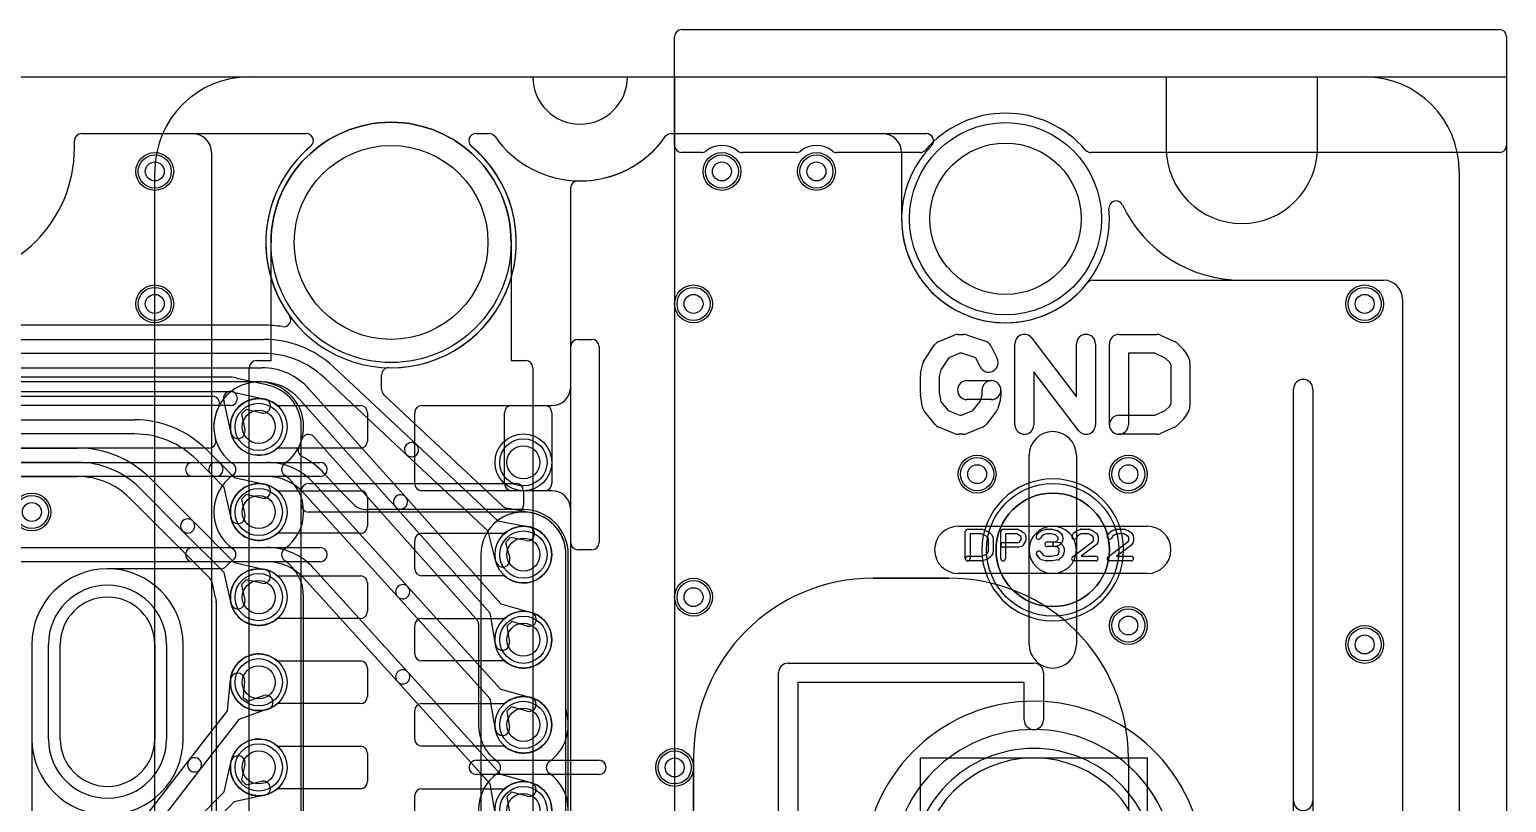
# Model space of a CAD drawing. Extents: x 0 to 57.3, y -1 to 20.5.
# Drawn here: x 41.67 to 57.3, y 12.33 to 20.5 of the extents above; entities that cross this region are included whole.
import ezdxf

# ---------------------------------------------------------------- set-up
doc = ezdxf.new("R2010")
doc.units = 0
for name, color, linetype in [('Hole', 1, 'CONTINUOUS'), ('L1', 3, 'CONTINUOUS'), ('L2', 3, 'CONTINUOUS'), ('L3', 3, 'CONTINUOUS'), ('L4', 3, 'CONTINUOUS'), ('Outline', 7, 'CONTINUOUS'), ('PartsArea-A', 111, 'CONTINUOUS'), ('PartsArea-B', 111, 'CONTINUOUS'), ('PartsSilk-A', 221, 'CONTINUOUS'), ('PartsSilk-B', 221, 'CONTINUOUS'), ('Resist-A', 2, 'CONTINUOUS'), ('Resist-B', 2, 'CONTINUOUS'), ('Silk-A', 140, 'CONTINUOUS'), ('Silk-B', 140, 'CONTINUOUS')]:
    doc.layers.add(name, color=color, linetype=linetype)

msp = doc.modelspace()

# ---------------------------------------------------------------- linework, layer by layer
at = {"layer": 'Hole'}
for p, q in [((42, 13), (42, 14)), ((43, 14), (43, 13))]:
    msp.add_line(p, q, dxfattribs=at)
for centre, radius in [((45.5, 18.25), 1.025), ((52, 18.5), 0.8), ((43, 19), 0.1), ((49, 19), 0.1), ((50, 19), 0.1), ((43, 17.6), 0.1), ((48.7, 17.6), 0.1), ((55.8, 17.6), 0.1), ((44.1, 16.3), 0.175), ((46.9, 15.925), 0.175), ((51.7, 15.8), 0.1), ((53.3, 15.8), 0.1), ((41.7, 15.4), 0.1), ((44.1, 15.4), 0.175), ((46.9, 14.95), 0.175), ((44.1, 14.5), 0.175), ((48.7, 14.5), 0.1), ((46.9, 14.05), 0.175), ((53.3, 14.2), 0.1), ((55.8, 14), 0.1), ((44.1, 13.6), 0.175), ((46.9, 13.15), 0.175), ((44.1, 12.7), 0.175), ((48.5, 12.7), 0.1), ((46.9, 12.25), 0.175)]:
    msp.add_circle(centre, radius, dxfattribs=at)
for centre, start, end in [((42.5, 14), 0, 180), ((42.5, 13), 180, 0)]:
    msp.add_arc(centre, 0.5, start, end, dxfattribs=at)
at = {"layer": 'L1'}
for p, q in [((42.225, 19.4), (43.4, 19.4)), ((48.46176, 19.4), (50.69995, 19.4)), ((42.15, 19.25), (42.15, 19.325)), ((43.6, 19.2), (43.6, 0.8)), ((50.89995, 19.2), (50.89995, 18.5)), ((47.4, 1.17471), (47.4, 18.82529)), ((52.9247, 17.85), (56, 17.85)), ((56.2, 17.65), (56.2, 2.35)), ((47.47497, 17.225), (47.62503, 17.225)), ((47.4, 16.725), (47.4, 17.15003)), ((47.7, 17.15003), (47.7, 15.07497)), ((44.29843, 16.525), (45.175, 16.525)), ((45.25, 16.45), (45.25, 16.15)), ((45.75, 15.7), (45.75, 16.45)), ((45.825, 16.525), (47.125, 16.525)), ((46.7, 15.69997), (46.7, 16.45003)), ((46.77497, 16.525), (47.2, 16.525)), ((47.2, 16.45), (47.2, 15.7)), ((45.175, 16.075), (44.29843, 16.075)), ((52.25, 15), (52.25, 16)), ((52.75, 16), (52.75, 15)), ((44.29843, 15.625), (45.175, 15.625)), ((45.25, 15.55), (45.25, 15.25)), ((47.125, 15.625), (45.825, 15.625)), ((47.2, 15.625), (46.77497, 15.625)), ((47.4, 15.07497), (47.4, 15.425)), ((45.175, 15.175), (44.29843, 15.175)), ((45.825, 15.175), (46.70157, 15.175)), ((51.5, 15.25), (52.5, 15.25)), ((52.5, 15.25), (53.5, 15.25)), ((45.75, 14.8), (45.75, 15.1)), ((47.62503, 15), (47.47497, 15)), ((52.25, 14), (52.25, 15)), ((52.75, 15), (52.75, 14)), ((44.29843, 14.725), (45.175, 14.725)), ((46.70157, 14.725), (45.825, 14.725)), ((52.5, 14.75), (51.5, 14.75)), ((53.5, 14.75), (52.5, 14.75)), ((45.25, 14.65), (45.25, 14.35)), ((45.175, 14.275), (44.29843, 14.275)), ((45.825, 14.275), (46.70157, 14.275)), ((45.75, 13.9), (45.75, 14.2)), ((41.69996, 14), (41.69996, 13)), ((43.30004, 13), (43.30004, 14)), ((44.29843, 13.825), (45.175, 13.825)), ((46.70157, 13.825), (45.825, 13.825)), ((45.25, 13.75), (45.25, 13.45)), ((45.175, 13.375), (44.29843, 13.375)), ((45.75, 13), (45.75, 13.3)), ((45.825, 13.375), (46.70157, 13.375)), ((44.29843, 12.925), (45.175, 12.925)), ((45.25, 12.85), (45.25, 12.55)), ((46.70157, 12.925), (45.825, 12.925)), ((45.175, 12.475), (44.29843, 12.475)), ((45.75, 12.1), (45.75, 12.4)), ((45.825, 12.475), (46.70157, 12.475))]:
    msp.add_line(p, q, dxfattribs=at)
for centre, radius in [((43, 19), 0.2), ((49, 19), 0.2), ((50, 19), 0.2), ((43, 17.6), 0.2), ((48.7, 17.6), 0.2), ((55.8, 17.6), 0.2), ((44.1, 16.3), 0.3), ((46.9, 15.925), 0.3), ((51.7, 15.8), 0.2), ((53.3, 15.8), 0.2), ((44.1, 15.4), 0.3), ((41.7, 15.4), 0.2), ((52.5, 15), 0.6), ((46.9, 14.95), 0.3), ((44.1, 14.5), 0.3), ((48.7, 14.5), 0.2), ((53.3, 14.2), 0.2), ((46.9, 14.05), 0.3), ((55.8, 14), 0.2), ((44.1, 13.6), 0.3), ((46.9, 13.15), 0.3), ((44.1, 12.7), 0.3), ((48.5, 12.7), 0.2), ((46.9, 12.25), 0.3)]:
    msp.add_circle(centre, radius, dxfattribs=at)
for centre, radius, start, end in [((42.225, 19.325), 0.075, 90, 180), ((43.4, 19.2), 0.2, 0, 90), ((48.46176, 19.32503), 0.07498, 90, 144.938488), ((50.69995, 19.2), 0.2, 0, 90), ((40.75, 19.25), 1.4, 180, 0), ((47.5, 19.99999), 1.1, -91.220493, -35.06102), ((47.47497, 18.82529), 0.07497, 88.77706, 180), ((52, 18.5), 1.10005, 180, -90), ((52, 18.5), 1.10004, -89.938019, -38.096495), ((52.9247, 17.77503), 0.07497, 90, 141.901148), ((56, 17.65), 0.2, 0, 90), ((52.00127, 17.32499), 0.07497, 90.06114, 90.970633), ((47.47497, 17.15003), 0.07497, 90, 180), ((47.62503, 17.15003), 0.07497, 0, 90), ((47.2, 16.725), 0.2, -90, 0), ((44.1, 16.3), 0.3, 48.590571, -48.590571), ((45.175, 16.45), 0.075, 0, 90), ((45.825, 16.45), 0.075, 90, 180), ((46.77497, 16.45003), 0.07497, 90, 180), ((47.125, 16.45), 0.075, 0, 90), ((45.175, 16.15), 0.075, -90, 0), ((52.5, 16), 0.25, 0, 180), ((44.1, 15.4), 0.3, 48.590571, -48.590571), ((45.825, 15.7), 0.075, 180, -90), ((46.77497, 15.69997), 0.07497, 180, -90), ((47.125, 15.7), 0.075, -90, 0), ((52.5, 15), 0.75004, 90, -90), ((52.5, 15), 0.75004, -90, 90), ((45.175, 15.55), 0.075, 0, 90), ((47.2, 15.425), 0.2, 0, 90), ((45.175, 15.25), 0.075, -90, 0), ((45.825, 15.1), 0.075, 90, 180), ((46.9, 14.95), 0.3, -131.409429, 131.409429), ((51.5, 15), 0.25, 90, -90), ((52.5, 15), 0.25, 90, -90), ((52.5, 15), 0.25, 0, 180), ((52.5, 15), 0.25, -90, 90), ((53.5, 15), 0.25, -90, 90), ((47.47497, 15.07497), 0.07497, 180, -90), ((47.62503, 15.07497), 0.07497, -90, 0), ((52.5, 15), 0.25, 180, 0), ((42.5, 14), 0.80004, 0, 180), ((44.1, 14.5), 0.3, 48.590571, -48.590571), ((45.175, 14.65), 0.075, 0, 90), ((45.825, 14.8), 0.075, 180, -90), ((45.175, 14.35), 0.075, -90, 0), ((45.825, 14.2), 0.075, 90, 180), ((46.9, 14.05), 0.3, -131.409429, 131.409429), ((52.5, 14), 0.25, 180, 0), ((44.1, 13.6), 0.3, 48.590571, -48.590571), ((45.175, 13.75), 0.075, 0, 90), ((45.825, 13.9), 0.075, 180, -90), ((45.175, 13.45), 0.075, -90, 0), ((46.9, 13.15), 0.3, -131.409429, 131.409429), ((45.825, 13.3), 0.075, 90, 180), ((42.5, 13), 0.80004, 180, 0), ((44.1, 12.7), 0.3, 48.590571, -48.590571), ((45.825, 13), 0.075, 180, -90), ((52.3, 11.6), 1.50004, 0, 180), ((45.175, 12.85), 0.075, 0, 90), ((52.3, 11.6), 1.2, 0, 180), ((45.175, 12.55), 0.075, -90, 0), ((46.9, 12.25), 0.3, -131.409429, 131.409429), ((45.825, 12.4), 0.075, 90, 180)]:
    msp.add_arc(centre, radius, start, end, dxfattribs=at)
at = {"layer": 'L2'}
for p, q in [((42.22501, 19.39996), (44.6031, 19.39996)), ((46.3969, 19.39996), (46.53823, 19.39996)), ((48.46177, 19.39996), (51.16332, 19.39996)), ((42.15004, 19.25), (42.15004, 19.32499)), ((54.5, 17.84996), (55.99996, 17.84996)), ((56.19996, 17.64996), (56.19996, 2.35004)), ((43.57084, 16.07504), (41.26421, 16.07504)), ((41.26421, 15.925), (44.18425, 15.925)), ((44.9431, 15.64148), (44.79524, 15.80442)), ((44.18425, 15.775), (41.26421, 15.775)), ((44.68413, 15.70359), (45.67871, 14.60751)), ((45.10084, 15.48362), (44.94561, 15.63885)), ((45.56763, 14.50671), (44.57304, 15.6028)), ((46.9, 15.42504), (45.24226, 15.42504)), ((41.12414, 15.025), (44.18425, 15.025)), ((44.18425, 14.875), (41.12414, 14.875)), ((47.37504, 4.49132), (47.37504, 14.95)), ((45.56763, 13.60671), (44.57304, 14.7028)), ((44.68413, 14.80359), (45.67871, 13.70751)), ((45.67871, 14.60751), (46.65867, 13.52756)), ((46.54759, 13.42676), (45.56763, 14.50671)), ((46.54759, 12.52676), (45.56763, 13.60671)), ((45.67871, 13.70751), (46.65867, 12.62756)), ((46.65867, 13.52756), (46.97959, 13.43925)), ((46.6044, 13.0988), (46.54759, 13.42676)), ((46.77496, 13.33999), (46.72301, 13.29289)), ((46.72301, 13.29289), (46.7522, 13.1244)), ((46.93979, 13.29463), (46.77496, 13.33999)), ((46.6044, 12.1988), (46.54759, 12.52676)), ((46.65867, 12.62756), (46.97959, 12.53925)), ((46.77496, 12.43999), (46.72301, 12.39289)), ((46.72301, 12.39289), (46.7522, 12.2244)), ((46.93979, 12.39463), (46.77496, 12.43999))]:
    msp.add_line(p, q, dxfattribs=at)
for centre, radius in [((43, 19), 0.2), ((49, 19), 0.2), ((50, 19), 0.2), ((43, 17.6), 0.2), ((48.7, 17.6), 0.2), ((55.8, 17.6), 0.2), ((46.9, 15.925), 0.3), ((51.7, 15.8), 0.2), ((53.3, 15.8), 0.2), ((48.7, 14.5), 0.2), ((53.3, 14.2), 0.2), ((55.8, 14), 0.2), ((46.9, 13.15), 0.3), ((48.5, 12.7), 0.2), ((46.9, 12.25), 0.3)]:
    msp.add_circle(centre, radius, dxfattribs=at)
for centre, radius, start, end in [((42.22501, 19.32499), 0.07497, 90, 180), ((44.6031, 19.32499), 0.07497, -50.16214, 90), ((46.3969, 19.32499), 0.07497, 90, -129.83786), ((46.53823, 19.32499), 0.07497, 35.065903, 90), ((48.46177, 19.32499), 0.07497, 90, 144.934097), ((51.16332, 19.32499), 0.07497, -44.600093, 90), ((40.75, 19.25), 1.40004, 180, 0), ((45.5, 18.25), 1.32504, 129.839454, 50.160546), ((47.5, 20), 1.10004, -144.937446, -35.062554), ((52, 18.5), 1.10004, 135.40329, 5.526972), ((53.16955, 18.61317), 0.07497, 25.580649, -174.473441), ((54.5, 19.25), 1.40004, -154.421655, -90), ((55.99996, 17.64996), 0.2, 0, 90), ((44.1, 16.30002), 0.47504, -26.720936, -164.172896), ((43.57084, 16.15001), 0.07497, -90, 15.828875), ((44.59128, 16.0527), 0.07497, 153.274332, -116.882902), ((44.18427, 15.24998), 0.82504, 42.222957, 63.112883), ((44.18425, 15.25), 0.675, 42.22053, 90), ((44.18425, 15.25), 0.525, 42.221567, 90), ((44.99862, 15.69186), 0.07497, -137.778748, -135), ((45.24226, 15.62504), 0.2, -135, -90), ((46.9, 14.95), 0.47504, 0, 90), ((44.18425, 14.35), 0.675, 42.22053, 90), ((44.18425, 14.35), 0.525, 42.221567, 90), ((45.62317, 14.55711), 0.075, 42.2223, -137.778989), ((45.62317, 14.55711), 0.075, -137.7777, 42.220801), ((45.62317, 13.65711), 0.075, 42.2223, -137.778989), ((45.62317, 13.65711), 0.075, -137.7777, 42.220801), ((46.95969, 13.36694), 0.075, -105.387116, 74.61409), ((46.6783, 13.1116), 0.075, -170.173461, 9.827536), ((46.95969, 12.46694), 0.075, -105.387116, 74.61409)]:
    msp.add_arc(centre, radius, start, end, dxfattribs=at)
at = {"layer": 'L3'}
for p, q in [((42.22501, 19.39996), (44.6031, 19.39996)), ((46.3969, 19.39996), (46.53823, 19.39996)), ((48.46177, 19.39996), (51.16332, 19.39996)), ((42.15004, 19.25), (42.15004, 19.32499)), ((54.5, 17.84996), (55.99996, 17.84996)), ((56.19996, 17.64996), (56.19996, 2.35004)), ((44.15496, 17.37504), (33.51766, 17.37504)), ((33.51766, 17.225), (44.15496, 17.225)), ((44.15496, 17.075), (33.51766, 17.075)), ((33.51769, 16.925), (44.13136, 16.925)), ((44.88965, 16.93477), (45.76715, 16.11327)), ((44.13136, 16.775), (33.51769, 16.775)), ((45.66463, 16.00377), (44.78713, 16.82527)), ((45.4, 16.69503), (45.4, 16.85021)), ((33.51769, 16.62496), (43.6101, 16.62496)), ((45.54365, 15.4565), (44.52298, 16.59966)), ((44.63487, 16.69956), (45.65555, 15.5564)), ((46.68356, 15.46088), (45.42373, 16.6403)), ((44.68353, 16.19457), (46.39437, 14.27841)), ((45.76715, 16.11327), (46.62875, 15.30667)), ((46.52625, 15.19716), (45.66463, 16.00377)), ((43.4, 15.925), (44.75, 15.925)), ((44.75, 15.775), (43.4, 15.775)), ((45.65555, 15.5564), (46.66172, 14.42949)), ((43.62497, 15.40308), (43.62497, 15.39692)), ((46.54983, 14.32958), (45.54365, 15.4565)), ((46.98288, 15.39234), (46.72085, 15.44195)), ((46.60955, 14.87492), (46.52625, 15.19716)), ((46.62875, 15.30667), (46.95579, 15.24477)), ((43.4, 15.025), (44.75, 15.025)), ((46.75989, 15.12919), (46.71198, 15.07799)), ((46.71198, 15.07799), (46.75477, 14.91246)), ((46.92789, 15.09739), (46.75989, 15.12919)), ((44.75, 14.875), (43.4, 14.875)), ((47.35004, 13.31394), (47.35004, 14.95)), ((43.37252, 14.80004), (42.5, 14.80004)), ((43.69762, 14.8), (43.37497, 14.8)), ((44.57505, 5.5), (44.57505, 14.5)), ((46.66172, 14.42949), (46.98191, 14.3386)), ((46.39437, 14.27841), (46.403, 14.26978)), ((46.604, 14.00118), (46.54983, 14.32958)), ((46.77648, 14.24099), (46.72417, 14.19428)), ((46.94095, 14.1943), (46.77648, 14.24099)), ((46.42496, 14.21677), (46.42496, 13.15)), ((46.72417, 14.19428), (46.752, 14.0256)), ((41.69996, 14), (41.69996, 12.22504)), ((43.76957, 13.29733), (43.80137, 13.62866)), ((43.95069, 13.61432), (43.93436, 13.44412)), ((43.93436, 13.44412), (43.9897, 13.40109)), ((43.9897, 13.40109), (44.15064, 13.45881)), ((43.36201, 12.77332), (43.76957, 13.29733)), ((44.20128, 13.31761), (43.88798, 13.20524)), ((43.88798, 13.20524), (43.48041, 12.68122)), ((42.94107, 12.2321), (43.36201, 12.77332)), ((43.48041, 12.68122), (43.05947, 12.14001)), ((43.73458, 12.44064), (43.80723, 12.76547)), ((43.95361, 12.73273), (43.91629, 12.56588)), ((46.4, 12.775), (47.7, 12.775)), ((43.91629, 12.56588), (43.96588, 12.51629)), ((43.96588, 12.51629), (44.13273, 12.55361)), ((47.7, 12.625), (46.4, 12.625)), ((43.44492, 12.15098), (43.73458, 12.44064)), ((44.16547, 12.40723), (43.84064, 12.33458)), ((43.84064, 12.33458), (43.55098, 12.04492))]:
    msp.add_line(p, q, dxfattribs=at)
for centre, radius in [((43, 19), 0.2), ((49, 19), 0.2), ((50, 19), 0.2), ((43, 17.6), 0.2), ((48.7, 17.6), 0.2), ((55.8, 17.6), 0.2), ((46.9, 15.925), 0.3), ((51.7, 15.8), 0.2), ((53.3, 15.8), 0.2), ((41.7, 15.4), 0.2), ((46.9, 14.95), 0.3), ((48.7, 14.5), 0.2), ((53.3, 14.2), 0.2), ((46.9, 14.05), 0.3), ((55.8, 14), 0.2), ((44.1, 13.6), 0.3), ((44.1, 12.7), 0.3), ((48.5, 12.7), 0.2)]:
    msp.add_circle(centre, radius, dxfattribs=at)
for centre, radius, start, end in [((42.22501, 19.32499), 0.07497, 90, 180), ((44.6031, 19.32499), 0.07497, -50.16214, 90), ((46.3969, 19.32499), 0.07497, 90, -129.83786), ((46.53823, 19.32499), 0.07497, 35.065903, 90), ((48.46177, 19.32499), 0.07497, 90, 144.934097), ((51.16332, 19.32499), 0.07497, -44.600093, 90), ((40.75, 19.25), 1.40004, 180, 0), ((45.5, 18.25), 1.32504, 129.839454, -144.311874), ((45.5, 18.25), 1.32504, -91.024428, 50.160546), ((47.5, 20), 1.10004, -144.937446, -35.062554), ((52, 18.5), 1.10004, 135.40329, 5.526972), ((53.16955, 18.61317), 0.07497, 25.580649, -174.473441), ((54.5, 19.25), 1.40004, -154.421655, -90), ((55.99996, 17.64996), 0.2, 0, 90), ((44.15496, 16.15), 1.22504, 80.795337, 90), ((44.36291, 17.43327), 0.07497, -99.203482, 35.691371), ((44.15496, 16.15), 1.075, 46.887733, 90), ((44.15496, 16.15), 0.925, 46.888082, 90), ((44.13136, 16.25), 0.675, 41.760141, 90), ((45.47497, 16.85021), 0.07497, 88.975878, 180), ((44.13136, 16.25), 0.525, 41.760242, 90), ((43.6101, 16.54999), 0.07497, -27.036695, 90), ((45.47497, 16.69503), 0.07497, 180, -133.113711), ((44.10001, 16.29999), 0.47504, 152.965127, -125.100218), ((44.1, 16.3), 0.47504, -54.901463, -16.407306), ((44.62761, 16.14464), 0.07497, 41.761114, 163.590621), ((45.71589, 16.05852), 0.075, 46.885578, -133.111593), ((45.71589, 16.05852), 0.075, -133.114422, 46.887818), ((43.4, 15.85), 0.075, 90, -90), ((44.1, 15.4), 0.47504, 125.098537, 179.628511), ((43.78375, 15.85), 0.07497, -54.900296, 54.900296), ((44.41625, 15.85), 0.07497, 125.099704, -125.099704), ((44.1, 15.4), 0.47504, -54.901463, 54.901463), ((44.75, 15.85), 0.075, -90, 90), ((45.5996, 15.50645), 0.075, 41.757247, -138.239739), ((45.5996, 15.50645), 0.075, -138.242753, 41.76034), ((44.1, 15.4), 0.47504, -179.628511, -125.098537), ((46.7348, 15.51561), 0.07497, -133.113711, -100.72388), ((46.99683, 15.466), 0.07497, -100.72388, -100.630923), ((46.9, 14.95), 0.45004, 79.281569, 79.372211), ((46.99764, 15.46585), 0.07497, -100.71637, -100.13327), ((46.94189, 15.17104), 0.22507, 79.014576, 79.099954), ((47.00005, 15.46539), 0.07497, -101.752079, -100.987704), ((46.9, 14.95), 0.45004, 0, 79.014407), ((46.94184, 15.17108), 0.075, -100.719615, 79.282286), ((43.4, 14.95), 0.075, 90, -90), ((43.78375, 14.95), 0.07497, -54.900296, 54.900296), ((44.41625, 14.95), 0.07497, 125.099704, -125.099704), ((44.75, 14.95), 0.075, -90, 90), ((44.1, 14.5), 0.47504, 125.098537, 137.019139), ((44.1, 14.5), 0.47504, 0.137498, 54.901463), ((46.68216, 14.89369), 0.075, -165.506082, 14.494719), ((42.5, 14), 0.80004, 90, 180), ((43.37497, 14.87497), 0.07497, -91.872743, -90), ((43.69762, 14.87497), 0.07497, -90, -42.978508), ((44.65001, 14.50132), 0.07497, -179.862435, -178.99116), ((46.34999, 14.21677), 0.07497, 0, 45), ((46.96143, 14.26645), 0.075, -105.846757, 74.152696), ((46.678, 14.01339), 0.075, -170.630615, 9.367233), ((43.87603, 13.62149), 0.075, -5.485598, 174.517851), ((44.17596, 13.38821), 0.075, -70.270124, 109.731747), ((46.9, 13.15), 0.47504, -54.901463, 17.341001), ((47.42501, 13.31394), 0.07497, 180, -162.655094), ((46.9, 13.15), 0.47504, 180, -125.098537), ((43.88042, 12.7491), 0.075, -12.607528, 167.393385), ((43.42121, 12.72727), 0.075, 142.121666, -37.874984), ((43.42121, 12.72727), 0.075, -37.878334, 142.12509), ((46.4, 12.7), 0.075, 90, -90), ((46.58375, 12.7), 0.07497, -54.900296, 54.900296), ((47.21625, 12.7), 0.07497, 125.099704, -125.099704), ((47.7, 12.7), 0.075, -90, 90), ((44.1491, 12.48042), 0.075, -77.392472, 102.606615), ((46.9, 12.25), 0.47504, 125.098537, -125.098537), ((46.9, 12.25), 0.47504, -54.901463, 54.901463)]:
    msp.add_arc(centre, radius, start, end, dxfattribs=at)
at = {"layer": 'L4'}
for p, q in [((42.22501, 19.39996), (44.6031, 19.39996)), ((46.3969, 19.39996), (46.53823, 19.39996)), ((48.46177, 19.39996), (51.16332, 19.39996)), ((42.15004, 19.25), (42.15004, 19.32499)), ((54.5, 17.84996), (55.99996, 17.84996)), ((56.19996, 17.64996), (56.19996, 7.37501)), ((43.8, 16.82504), (28.47808, 16.82504)), ((44.19822, 16.7392), (43.88469, 16.80932)), ((28.47808, 16.675), (43.8, 16.675)), ((43.80723, 16.23453), (43.73306, 16.56618)), ((43.83382, 16.66694), (44.16547, 16.59277)), ((43.8, 16.525), (28.47808, 16.525)), ((43.96588, 16.48371), (43.91629, 16.43412)), ((43.91629, 16.43412), (43.95361, 16.26727)), ((44.13273, 16.44639), (43.96588, 16.48371)), ((28.47809, 16.375), (42.78578, 16.375)), ((44.55004, 15.47501), (44.55004, 16.3)), ((42.78578, 16.225), (28.47809, 16.225)), ((28.4781, 16.075), (42.18578, 16.075)), ((43.59492, 15.79901), (43.43986, 15.95407)), ((43.54593, 16.06013), (43.70098, 15.90507)), ((42.18578, 15.925), (28.4781, 15.925)), ((43.73458, 15.65935), (43.59492, 15.79901)), ((43.70098, 15.90507), (43.84065, 15.76541)), ((28.4781, 15.77496), (42.18579, 15.77496)), ((43.29492, 15.19901), (42.83986, 15.65407)), ((42.94593, 15.76013), (43.40098, 15.30507)), ((43.80723, 15.33452), (43.73458, 15.65935)), ((43.84065, 15.76541), (44.16547, 15.69277)), ((44.55005, 3.7), (44.55004, 15.62503)), ((44.62501, 15.7), (46.82503, 15.7)), ((46.9, 15.62503), (46.9, 15.46963)), ((42.73461, 15.54714), (43.58227, 14.69947)), ((43.96589, 15.5837), (43.91629, 15.53413)), ((43.91629, 15.53413), (43.95361, 15.36726)), ((44.13273, 15.54639), (43.96589, 15.5837)), ((46.9, 15.40004), (44.62501, 15.40004)), ((43.73458, 14.75935), (43.29492, 15.19901)), ((43.40098, 15.30507), (43.84064, 14.86542)), ((43.84064, 14.86542), (44.16547, 14.79277)), ((46.44996, 14.95), (46.44996, 4.49927)), ((47.35004, 4.49927), (47.35004, 14.95)), ((43.80723, 14.43453), (43.73458, 14.75935)), ((51.4, 14.70004), (50.6, 14.70004)), ((43.60242, 14.66282), (43.63698, 14.50827)), ((43.96588, 14.68371), (43.91629, 14.63412)), ((43.91629, 14.63412), (43.95361, 14.46727)), ((44.13273, 14.64639), (43.96588, 14.68371)), ((43.63733, 14.50676), (43.64814, 14.45841)), ((43.64996, 14.44201), (43.64996, 5.55798)), ((41.69996, 14), (41.69996, 13)), ((43.30004, 13), (43.30004, 14)), ((48.69996, 12.8), (48.69996, 11.15109)), ((53.30004, 12.75109), (53.30004, 12.8))]:
    msp.add_line(p, q, dxfattribs=at)
for centre, radius in [((43, 19), 0.2), ((49, 19), 0.2), ((50, 19), 0.2), ((43, 17.6), 0.2), ((48.7, 17.6), 0.2), ((55.8, 17.6), 0.2), ((44.1, 16.3), 0.3), ((46.9, 15.925), 0.3), ((51.7, 15.8), 0.2), ((53.3, 15.8), 0.2), ((44.1, 15.4), 0.3), ((41.7, 15.4), 0.2), ((46.9, 14.95), 0.3), ((44.1, 14.5), 0.3), ((48.7, 14.5), 0.2), ((53.3, 14.2), 0.2), ((46.9, 14.05), 0.3), ((55.8, 14), 0.2), ((44.1, 13.6), 0.3), ((46.9, 13.15), 0.3), ((44.1, 12.7), 0.3), ((48.5, 12.7), 0.2), ((46.9, 12.25), 0.3)]:
    msp.add_circle(centre, radius, dxfattribs=at)
for centre, radius, start, end in [((42.22501, 19.32499), 0.07497, 90, 180), ((44.6031, 19.32499), 0.07497, -50.16214, 90), ((46.3969, 19.32499), 0.07497, 90, -129.83786), ((46.53823, 19.32499), 0.07497, 35.065903, 90), ((48.46177, 19.32499), 0.07497, 90, 144.934097), ((51.16332, 19.32499), 0.07497, -44.600093, 90), ((40.75, 19.25), 1.40004, 180, 0), ((45.5, 18.25), 1.32504, 129.839454, 50.160546), ((47.5, 20), 1.10004, -144.937446, -35.062554), ((52, 18.5), 1.10004, 135.40329, 5.526972), ((53.16955, 18.61317), 0.07497, 25.580649, -174.473441), ((54.5, 19.25), 1.40004, -154.421655, -90), ((55.99996, 17.64996), 0.2, 0, 90), ((43.8, 16.6), 0.22504, 70.316205, 90), ((43.90105, 16.88248), 0.07497, -109.682099, -102.605074), ((44.14694, 16.52007), 0.22505, 76.606559, 76.828871), ((44.21644, 16.81193), 0.07497, -103.396746, -102.816461), ((44.1, 16.3), 0.45004, 0, 77.18631), ((43.8, 16.6), 0.075, 63.195791, -153.195791), ((43.8, 16.6), 0.075, -90, 90), ((44.1491, 16.51958), 0.075, -102.607528, 77.393385), ((42.78578, 15.3), 1.075, 44.999246, 90), ((43.88042, 16.2509), 0.075, -167.392472, 12.606615), ((42.78578, 15.3), 0.925, 44.999562, 90), ((42.18578, 15), 1.075, 44.999246, 90), ((42.18578, 15), 0.925, 44.999562, 90), ((43.64795, 15.85204), 0.075, 45, -134.999366), ((43.64795, 15.85204), 0.075, -135, 45), ((42.18579, 15), 0.77496, 45.000523, 90), ((44.1491, 15.61958), 0.075, -102.607528, 77.394962), ((44.62501, 15.62503), 0.07497, 90, 180), ((46.82503, 15.62503), 0.07497, 0, 90), ((42.6816, 15.49413), 0.07497, 45, 45.913326), ((44.62501, 15.47501), 0.07497, 180, -90), ((46.82503, 15.46963), 0.07497, -81.786674, 0), ((43.34795, 15.25204), 0.075, 45, -134.999619), ((43.88042, 15.35089), 0.075, -167.392472, 12.606615), ((46.9, 14.95), 0.45004, 98.209143, 180), ((46.9, 14.95), 0.45004, 0, 90), ((43.34795, 15.25204), 0.075, -135, 45), ((42.5, 14), 0.80004, 0, 180), ((43.52926, 14.64646), 0.07497, 12.605074, 45), ((44.1491, 14.71958), 0.075, -102.607528, 77.393385), ((50.6, 12.8), 1.90004, 90, 180), ((51.4, 12.8), 1.90004, 0, 90), ((43.56412, 14.49059), 0.07497, 12.455036, 13.639598), ((43.57498, 14.44205), 0.07497, 12.236201, 12.605074), ((43.57499, 14.44202), 0.07497, -0.007642, 12.260228), ((43.88042, 14.4509), 0.075, -167.392472, 12.606615), ((42.5, 13), 0.80004, 180, 0), ((52.3, 11.6), 1.2, 0, 180), ((53.37501, 12.75109), 0.07497, 180, -133.043317), ((52.3, 11.6), 1.50004, 0, 46.957435)]:
    msp.add_arc(centre, radius, start, end, dxfattribs=at)
at = {"layer": 'Outline'}
for p, q in [((41.55, 20), (47, 20)), ((48, 20), (53.7, 20)), ((53.7, 20), (53.7, 19.25)), ((55.3, 19.25), (55.3, 20)), ((55.3, 20), (55.8, 20)), ((56.8, 19), (56.8, 1))]:
    msp.add_line(p, q, dxfattribs=at)
for centre, radius, start, end in [((47.5, 20), 0.5, 180, 0), ((55.8, 19), 1, 0, 90), ((54.5, 19.25), 0.8, 180, 0)]:
    msp.add_arc(centre, radius, start, end, dxfattribs=at)
at = {"layer": 'PartsArea-A'}
for p, q in [((44, 20), (47, 20)), ((48, 20), (48.5, 20)), ((48.5, 20), (48.5, 0)), ((43, 1), (43, 19)), ((51.1, 7.2), (51.1, 12.8)), ((51.1, 12.8), (53.5, 12.8)), ((53.5, 12.8), (53.5, 7.2))]:
    msp.add_line(p, q, dxfattribs=at)
for centre, radius, start, end in [((44, 19), 1, 90, 180), ((47.5, 20), 0.5, 180, 0), ((52.5, 15), 0.6, 90, -90), ((52.5, 15), 0.6, -90, 90)]:
    msp.add_arc(centre, radius, start, end, dxfattribs=at)
at = {"layer": 'PartsArea-B'}
for p, q in [((0, 20), (57.3, 20)), ((44, 20), (47, 20)), ((48, 20), (48.5, 20)), ((48.5, 20), (48.5, 0)), ((57.3, 20), (57.3, 0)), ((43, 1), (43, 19)), ((50.6, 14.7), (51.4, 14.7)), ((48.7, 10.66332), (48.7, 12.8)), ((53.3, 12.8), (53.3, 12.26332))]:
    msp.add_line(p, q, dxfattribs=at)
for centre, radius, start, end in [((44, 19), 1, 90, 180), ((47.5, 20), 0.5, 180, 0), ((50.6, 12.8), 1.9, 90, 180), ((51.4, 12.8), 1.9, 0, 90)]:
    msp.add_arc(centre, radius, start, end, dxfattribs=at)
at = {"layer": 'PartsSilk-A'}
for p, q in [((51.29547, 17.20366), (51.45844, 17.27033)), ((51.4963, 17.27778), (51.55556, 17.27778)), ((51.58718, 17.27265), (51.78718, 17.20598)), ((52.27954, 17.23838), (52.75185, 16.61848)), ((53.2, 17.27778), (53.6, 17.27778)), ((53.64104, 17.26897), (53.78919, 17.2023)), ((51.13901, 16.99991), (51.25012, 17.16658)), ((51.51596, 17.07778), (51.39954, 17.03015)), ((51.53933, 17.07778), (51.51596, 17.07778)), ((51.68464, 17.02934), (51.53933, 17.07778)), ((51.845, 17.15583), (51.91166, 17.0225)), ((52.1, 16.32222), (52.1, 17.17778)), ((52.75185, 16.61848), (52.75185, 17.17778)), ((52.95185, 17.17778), (52.95185, 16.32222)), ((53.1, 16.32222), (53.1, 17.17778)), ((53.57854, 17.07778), (53.3, 17.07778)), ((53.3, 17.07778), (53.3, 16.32222)), ((53.6904, 17.02744), (53.57854, 17.07778)), ((53.81887, 17.18182), (53.88553, 17.11515)), ((53.90222, 17.09301), (53.93926, 17.02635)), ((51.10238, 16.86613), (51.1246, 16.96613)), ((51.31579, 16.90451), (51.3, 16.83346)), ((51.39954, 17.03015), (51.31579, 16.90451)), ((51.73278, 16.93306), (51.68464, 17.02934)), ((52.77231, 16.26162), (52.3, 16.88152)), ((52.3, 16.88152), (52.3, 16.32222)), ((53.7342, 16.98363), (53.6904, 17.02744)), ((53.75185, 16.95186), (53.7342, 16.98363)), ((53.75185, 16.54814), (53.75185, 16.95186)), ((53.95185, 16.97778), (53.95185, 16.52222)), ((51.1, 16.65556), (51.1, 16.84444)), ((51.3, 16.83346), (51.3, 16.66384)), ((51.59259, 16.78889), (51.85185, 16.78889)), ((51.12358, 16.50578), (51.10136, 16.63912)), ((51.3, 16.66384), (51.3164, 16.56541)), ((51.3164, 16.56541), (51.39422, 16.47202)), ((51.85185, 16.58889), (51.59259, 16.58889)), ((51.65596, 16.47134), (51.7317, 16.56872)), ((51.7317, 16.56872), (51.75185, 16.63672)), ((51.75185, 16.63672), (51.75185, 16.68889)), ((51.94773, 16.59381), (51.9181, 16.49381)), ((51.95185, 16.68889), (51.95185, 16.62222)), ((51.25651, 16.32487), (51.1454, 16.4582)), ((51.39422, 16.47202), (51.51596, 16.42222)), ((51.51596, 16.42222), (51.5359, 16.42222)), ((51.5359, 16.42222), (51.65596, 16.47134)), ((51.90116, 16.46083), (51.79746, 16.3275)), ((53.2, 16.42222), (53.57854, 16.42222)), ((53.57854, 16.42222), (53.6904, 16.47256)), ((53.6904, 16.47256), (53.7342, 16.51637)), ((53.7342, 16.51637), (53.75185, 16.54814)), ((53.93926, 16.47365), (53.90222, 16.40699)), ((51.45844, 16.22967), (51.29547, 16.29634)), ((51.75639, 16.29634), (51.59343, 16.22967)), ((53.78919, 16.2977), (53.64104, 16.23103)), ((53.88553, 16.38485), (53.81887, 16.31818)), ((51.55556, 16.22222), (51.4963, 16.22222)), ((53.6, 16.22222), (53.2, 16.22222)), ((51.575, 14.90741), (51.575, 15.19259)), ((51.6, 15.21759), (51.75, 15.21759)), ((51.74519, 15.16759), (51.625, 15.16759)), ((51.625, 15.16759), (51.625, 14.90741)), ((51.79222, 15.14878), (51.74519, 15.16759)), ((51.75928, 15.2158), (51.81484, 15.19358)), ((51.82217, 15.18906), (51.84717, 15.16684)), ((51.85176, 15.16139), (51.86564, 15.13917)), ((51.95, 14.90741), (51.95, 15.19259)), ((51.975, 15.21759), (52.125, 15.21759)), ((52.1197, 15.16759), (52, 15.16759)), ((52, 15.16759), (52, 14.90741)), ((52.13743, 15.15971), (52.1197, 15.16759)), ((52.13515, 15.21544), (52.16015, 15.20433)), ((52.16093, 15.14263), (52.13743, 15.15971)), ((52.1647, 15.2017), (52.19526, 15.17948)), ((52.20292, 15.17044), (52.21403, 15.14822)), ((52.3288, 15.15029), (52.34269, 15.17251)), ((52.34728, 15.17795), (52.37228, 15.20017)), ((52.38245, 15.20564), (52.42412, 15.21675)), ((52.40106, 15.15885), (52.38318, 15.14296)), ((52.43384, 15.16759), (52.40106, 15.15885)), ((52.43056, 15.21759), (52.48611, 15.21759)), ((52.48351, 15.16759), (52.43384, 15.16759)), ((52.52792, 15.15824), (52.48351, 15.16759)), ((52.49126, 15.21705), (52.54404, 15.20594)), ((52.54773, 15.1424), (52.52792, 15.15824)), ((52.55451, 15.201), (52.58229, 15.17878)), ((52.58787, 15.17251), (52.60176, 15.15029)), ((52.7038, 15.15029), (52.71769, 15.17251)), ((52.72327, 15.17878), (52.75105, 15.201)), ((52.77908, 15.15939), (52.75783, 15.1424)), ((52.75813, 15.20497), (52.78868, 15.21608)), ((52.80162, 15.16759), (52.77908, 15.15939)), ((52.79722, 15.21759), (52.88333, 15.21759)), ((52.87852, 15.16759), (52.80162, 15.16759)), ((52.89893, 15.15943), (52.87852, 15.16759)), ((52.89261, 15.2158), (52.92039, 15.20469)), ((52.92304, 15.14189), (52.89893, 15.15943)), ((52.92581, 15.2017), (52.95637, 15.17948)), ((52.96287, 15.17251), (52.97676, 15.15029)), ((53.0788, 15.15029), (53.09269, 15.17251)), ((53.09827, 15.17878), (53.12605, 15.201)), ((53.15408, 15.15939), (53.13283, 15.1424)), ((53.13313, 15.20497), (53.16368, 15.21608)), ((53.17662, 15.16759), (53.15408, 15.15939)), ((53.17222, 15.21759), (53.25833, 15.21759)), ((53.25352, 15.16759), (53.17662, 15.16759)), ((53.27393, 15.15943), (53.25352, 15.16759)), ((53.26761, 15.2158), (53.29539, 15.20469)), ((53.29804, 15.14189), (53.27393, 15.15943)), ((53.30081, 15.2017), (53.33137, 15.17948)), ((53.33787, 15.17251), (53.35176, 15.15029)), ((51.81126, 15.13185), (51.79222, 15.14878)), ((51.81944, 15.11876), (51.81126, 15.13185)), ((51.81944, 14.98124), (51.81944, 15.11876)), ((51.86944, 15.12593), (51.86944, 14.97407)), ((51.975, 15.07685), (52.13283, 15.07685)), ((52.13611, 15.02685), (51.975, 15.02685)), ((52.13283, 15.07685), (52.14792, 15.08087)), ((52.17033, 15.0351), (52.14255, 15.02769)), ((52.14792, 15.08087), (52.16667, 15.11087)), ((52.16667, 15.13114), (52.16093, 15.14263)), ((52.16667, 15.11087), (52.16667, 15.13114)), ((52.21287, 15.09045), (52.18509, 15.04601)), ((52.21667, 15.13704), (52.21667, 15.1037)), ((52.38318, 15.14296), (52.3712, 15.12379)), ((52.44167, 15.08426), (52.5206, 15.08426)), ((52.525, 15.03426), (52.44167, 15.03426)), ((52.5206, 15.08426), (52.5418, 15.09197)), ((52.55331, 15.02883), (52.52062, 15.03465)), ((52.52938, 15.08387), (52.57105, 15.07646)), ((52.5641, 15.04687), (52.53354, 15.03576)), ((52.5418, 15.09197), (52.54698, 15.09715)), ((52.54698, 15.09715), (52.55556, 15.11087)), ((52.55556, 15.12987), (52.54773, 15.1424)), ((52.56944, 15.00947), (52.55331, 15.02883)), ((52.55556, 15.11087), (52.55556, 15.12987)), ((52.56944, 14.97907), (52.56944, 15.00947)), ((52.58435, 15.0638), (52.57324, 15.05269)), ((52.58588, 15.06785), (52.61365, 15.03452)), ((52.60176, 15.09045), (52.58787, 15.06823)), ((52.60556, 15.13704), (52.60556, 15.1037)), ((52.61944, 15.01852), (52.61944, 14.97407)), ((52.70997, 14.92739), (52.92293, 15.08756)), ((52.75783, 15.1424), (52.7462, 15.12379)), ((52.9567, 15.05039), (52.79983, 14.93241)), ((52.92293, 15.08756), (52.93056, 15.09976)), ((52.93056, 15.12987), (52.92304, 15.14189)), ((52.93056, 15.09976), (52.93056, 15.12987)), ((52.97676, 15.07934), (52.96287, 15.05712)), ((52.98056, 15.13704), (52.98056, 15.09259)), ((53.08497, 14.92739), (53.29793, 15.08756)), ((53.13283, 15.1424), (53.1212, 15.12379)), ((53.3317, 15.05039), (53.17483, 14.93241)), ((53.29793, 15.08756), (53.30556, 15.09976)), ((53.30556, 15.12987), (53.29804, 15.14189)), ((53.30556, 15.09976), (53.30556, 15.12987)), ((53.35176, 15.07934), (53.33787, 15.05712)), ((53.35556, 15.13704), (53.35556, 15.09259)), ((51.6, 14.93241), (51.74519, 14.93241)), ((51.75, 14.88241), (51.6, 14.88241)), ((51.74519, 14.93241), (51.79222, 14.95122)), ((51.81484, 14.90642), (51.75928, 14.8842)), ((51.79222, 14.95122), (51.81126, 14.96815)), ((51.81126, 14.96815), (51.81944, 14.98124)), ((51.84717, 14.93316), (51.82217, 14.91094)), ((51.86564, 14.96083), (51.85176, 14.93861)), ((52.37008, 14.90206), (52.33119, 14.9465)), ((52.36881, 14.97942), (52.40269, 14.94071)), ((52.42412, 14.88325), (52.38245, 14.89436)), ((52.40269, 14.94071), (52.43384, 14.93241)), ((52.48611, 14.88241), (52.43056, 14.88241)), ((52.43384, 14.93241), (52.48412, 14.93241)), ((52.48412, 14.93241), (52.54441, 14.94205)), ((52.55951, 14.89383), (52.49006, 14.88272)), ((52.54441, 14.94205), (52.55968, 14.95563)), ((52.55968, 14.95563), (52.56944, 14.97907)), ((52.59717, 14.92205), (52.57217, 14.89983)), ((52.61752, 14.96446), (52.60364, 14.93113)), ((52.95556, 14.88241), (52.725, 14.88241)), ((52.79983, 14.93241), (52.95556, 14.93241)), ((53.33056, 14.88241), (53.1, 14.88241)), ((53.17483, 14.93241), (53.33056, 14.93241))]:
    msp.add_line(p, q, dxfattribs=at)
for centre, radius, start, end in [((51.33333, 17.11111), 0.1, 112.2483, 146.311522), ((51.4963, 17.17778), 0.1, 90, 112.248301), ((51.55556, 17.17778), 0.1, 71.566863, 90), ((51.75556, 17.11111), 0.1, 26.565051, 71.566863), ((52.2, 17.17778), 0.1, 37.30308, 180), ((52.85185, 17.17778), 0.1, 0, 180), ((53.2, 17.17778), 0.1, 90, 180), ((53.6, 17.17778), 0.1, 65.769903, 90), ((53.74815, 17.11111), 0.1, 44.995949, 65.771451), ((53.81481, 17.04444), 0.1, 29.059056, 44.995703), ((51.22222, 16.94444), 0.1, 146.311522, 167.473057), ((51.82222, 16.97778), 0.1, -153.434949, 26.563332), ((53.85185, 16.97778), 0.1, 0, 29.058983), ((51.2, 16.84444), 0.1, 167.473057, 180), ((51.59259, 16.68889), 0.1, 90, -90), ((51.85185, 16.68889), 0.1, 0, 180), ((51.85185, 16.68889), 0.1, -90, 90), ((51.2, 16.65556), 0.1, 180, -170.537678), ((51.85185, 16.62222), 0.1, -16.504972, 0), ((51.22222, 16.52222), 0.1, -170.537678, -140.192962), ((51.82222, 16.52222), 0.1, -37.871466, -16.504972), ((53.2, 16.32222), 0.1, 90, -90), ((53.81481, 16.45556), 0.1, -44.995949, -29.058983), ((53.85185, 16.52222), 0.1, -29.059056, 0), ((51.33333, 16.38889), 0.1, -140.192962, -112.248301), ((51.71852, 16.38889), 0.1, -67.746396, -37.871466), ((52.2, 16.32222), 0.1, 180, 0), ((52.85185, 16.32222), 0.1, -142.69692, 0), ((53.2, 16.32222), 0.1, 180, 0), ((53.74815, 16.38889), 0.1, -65.769903, -44.995703), ((51.4963, 16.32222), 0.1, -112.2483, -90), ((51.55556, 16.32222), 0.1, -90, -67.746396), ((53.6, 16.32222), 0.1, -90, -65.771451), ((51.6, 15.19259), 0.025, 90, 180), ((51.75, 15.19259), 0.025, 68.207103, 90), ((51.80556, 15.17037), 0.025, 48.372169, 68.202147), ((51.83056, 15.14815), 0.025, 31.985944, 48.369306), ((51.975, 15.19259), 0.025, 90, 180), ((52.125, 15.19259), 0.025, 66.049145, 90), ((52.15, 15.18148), 0.025, 53.982737, 66.039637), ((52.18056, 15.15926), 0.025, 26.565051, 53.979316), ((52.36389, 15.15926), 0.025, 131.627831, 147.989981), ((52.38889, 15.18148), 0.025, 104.925513, 131.630694), ((52.43056, 15.19259), 0.025, 90, 104.92885), ((52.48611, 15.19259), 0.025, 78.110161, 90), ((52.53889, 15.18148), 0.025, 51.333033, 78.112983), ((52.56667, 15.15926), 0.025, 32.005383, 51.345223), ((52.73889, 15.15926), 0.025, 128.666967, 147.989981), ((52.76667, 15.18148), 0.025, 109.97919, 128.654777), ((52.79722, 15.19259), 0.025, 90, 109.984612), ((52.88333, 15.19259), 0.025, 68.207103, 90), ((52.91111, 15.18148), 0.025, 53.982737, 68.202147), ((52.94167, 15.15926), 0.025, 32.005383, 53.979316), ((53.11389, 15.15926), 0.025, 128.666967, 147.989981), ((53.14167, 15.18148), 0.025, 109.97919, 128.654777), ((53.17222, 15.19259), 0.025, 90, 109.984612), ((53.25833, 15.19259), 0.025, 68.207103, 90), ((53.28611, 15.18148), 0.025, 53.982737, 68.202147), ((53.31667, 15.15926), 0.025, 32.005383, 53.979316), ((51.84444, 15.12593), 0.025, 0, 31.991474), ((51.975, 15.05185), 0.025, 90, -90), ((52.13611, 15.05185), 0.025, -90, -75.064732), ((52.16389, 15.05926), 0.025, -75.074487, -32.010019), ((52.19167, 15.1037), 0.025, -32.005383, 0), ((52.19167, 15.13704), 0.025, 0, 26.565051), ((52.35, 15.13704), 0.025, 147.994617, -32.010019), ((52.44167, 15.05926), 0.025, 90, -90), ((52.525, 15.05926), 0.025, 79.908369, -100.083264), ((52.525, 15.05926), 0.025, -90, -70.02141), ((52.55556, 15.07037), 0.025, -70.02864, -45), ((52.56667, 15.05185), 0.025, 39.790899, 79.916736), ((52.56667, 15.08148), 0.025, -45, -32.010019), ((52.58056, 15.13704), 0.025, 0, 32.010019), ((52.58056, 15.1037), 0.025, -32.005383, 0), ((52.59444, 15.01852), 0.025, 0, 39.800498), ((52.725, 15.13704), 0.025, 147.994617, -32.010019), ((52.94167, 15.07037), 0.025, -53.047603, -32.010019), ((52.95556, 15.13704), 0.025, 0, 32.010019), ((52.95556, 15.09259), 0.025, -32.005383, 0), ((53.1, 15.13704), 0.025, 147.994617, -32.010019), ((53.31667, 15.07037), 0.025, -53.047603, -32.010019), ((53.33056, 15.13704), 0.025, 0, 32.010019), ((53.33056, 15.09259), 0.025, -32.005383, 0), ((51.6, 14.90741), 0.025, 90, -90), ((51.6, 14.90741), 0.025, 180, 0), ((51.75, 14.90741), 0.025, -90, -68.202147), ((51.80556, 14.92963), 0.025, -68.207103, -48.369306), ((51.83056, 14.95185), 0.025, -48.372169, -31.991474), ((51.84444, 14.97407), 0.025, -31.985944, 0), ((51.975, 14.90741), 0.025, 180, 0), ((52.35, 14.96296), 0.025, 41.188082, -138.810424), ((52.38889, 14.91852), 0.025, -138.811918, -104.92885), ((52.43056, 14.90741), 0.025, -104.925513, -90), ((52.48611, 14.90741), 0.025, -90, -80.911332), ((52.55556, 14.91852), 0.025, -80.910628, -48.369306), ((52.58056, 14.94074), 0.025, -48.372169, -22.608878), ((52.59444, 14.97407), 0.025, -22.605762, 0), ((52.725, 14.90741), 0.025, 126.952397, -90), ((52.95556, 14.90741), 0.025, -90, 90), ((53.1, 14.90741), 0.025, 126.952397, -90), ((53.33056, 14.90741), 0.025, -90, 90)]:
    msp.add_arc(centre, radius, start, end, dxfattribs=at)
at = {"layer": 'PartsSilk-B'}
for p, q in [((55.0484, 6.4016), (55.0484, 16.7)), ((55.2516, 16.7), (55.2516, 6.3)), ((49.7, 13.8016), (52.3, 13.8016)), ((49.5984, 11.6016), (49.5984, 13.7)), ((52.1984, 13.5984), (49.8016, 13.5984)), ((49.8016, 13.5984), (49.8016, 11.6016)), ((52.1984, 13.2016), (52.1984, 13.5984)), ((52.4016, 13.7), (52.4016, 13.2016))]:
    msp.add_line(p, q, dxfattribs=at)
for centre, start, end in [((55.15, 16.7), 0, 180), ((49.7, 13.7), 90, 180), ((52.3, 13.7), 0, 90), ((52.3, 13.2016), 180, 0)]:
    msp.add_arc(centre, 0.1016, start, end, dxfattribs=at)
at = {"layer": 'Resist-A'}
for p, q in [((44.23, 17), (44.23, 18.25)), ((46.77, 18.25), (46.77, 17)), ((44, 3.075), (44, 16.925)), ((44.075, 17), (44.23, 17)), ((46.77, 17), (46.925, 17)), ((47, 16.925), (47, 3.075)), ((41.875, 13), (41.875, 14)), ((43.125, 14), (43.125, 13))]:
    msp.add_line(p, q, dxfattribs=at)
for centre, radius in [((45.5, 18.25), 1.27), ((52, 18.5), 1.016), ((43, 19), 0.175), ((49, 19), 0.175), ((50, 19), 0.175), ((43, 17.6), 0.175), ((48.7, 17.6), 0.175), ((55.8, 17.6), 0.175), ((44.1, 16.3), 0.25), ((46.9, 15.925), 0.25), ((51.7, 15.8), 0.175), ((53.3, 15.8), 0.175), ((44.1, 15.4), 0.25), ((52.5, 15), 0.7), ((41.7, 15.4), 0.175), ((46.9, 14.95), 0.25), ((44.1, 14.5), 0.25), ((48.7, 14.5), 0.175), ((46.9, 14.05), 0.25), ((53.3, 14.2), 0.175), ((55.8, 14), 0.175), ((44.1, 13.6), 0.25), ((46.9, 13.15), 0.25), ((44.1, 12.7), 0.25), ((48.5, 12.7), 0.175), ((46.9, 12.25), 0.25)]:
    msp.add_circle(centre, radius, dxfattribs=at)
for centre, radius, start, end in [((45.5, 18.25), 1.27, 0, 180), ((44.075, 16.925), 0.075, 90, 180), ((46.925, 16.925), 0.075, 0, 90), ((42.5, 14), 0.625, 0, 180), ((42.5, 13), 0.625, 180, 0), ((52.3, 11.6), 1.3, 0, 180)]:
    msp.add_arc(centre, radius, start, end, dxfattribs=at)
at = {"layer": 'Resist-B'}
for p, q in [((41.875, 13), (41.875, 14)), ((43.125, 14), (43.125, 13))]:
    msp.add_line(p, q, dxfattribs=at)
for centre, radius in [((45.5, 18.25), 1.27), ((52, 18.5), 1.016), ((43, 19), 0.175), ((49, 19), 0.175), ((50, 19), 0.175), ((43, 17.6), 0.175), ((48.7, 17.6), 0.175), ((55.8, 17.6), 0.175), ((44.1, 16.3), 0.25), ((46.9, 15.925), 0.25), ((51.7, 15.8), 0.175), ((53.3, 15.8), 0.175), ((44.1, 15.4), 0.25), ((41.7, 15.4), 0.175), ((46.9, 14.95), 0.25), ((44.1, 14.5), 0.25), ((48.7, 14.5), 0.175), ((46.9, 14.05), 0.25), ((53.3, 14.2), 0.175), ((55.8, 14), 0.175), ((44.1, 13.6), 0.25), ((46.9, 13.15), 0.25), ((44.1, 12.7), 0.25), ((48.5, 12.7), 0.175), ((46.9, 12.25), 0.25)]:
    msp.add_circle(centre, radius, dxfattribs=at)
for centre, start, end in [((42.5, 14), 0, 180), ((42.5, 13), 180, 0)]:
    msp.add_arc(centre, 0.625, start, end, dxfattribs=at)
at = {"layer": 'Silk-A'}
for p, q in [((48.575, 20.5), (57.225, 20.5)), ((48.5, 19.275), (48.5, 20.425)), ((57.3, 20.425), (57.3, 19.275)), ((48.78349, 19.2), (48.575, 19.2)), ((49.78349, 19.2), (49.21651, 19.2)), ((51.09565, 19.2), (50.21651, 19.2)), ((57.225, 19.2), (52.90435, 19.2)), ((51.29547, 17.20366), (51.45844, 17.27033)), ((51.4963, 17.27778), (51.55556, 17.27778)), ((51.58718, 17.27265), (51.78718, 17.20598)), ((52.27954, 17.23838), (52.75185, 16.61848)), ((53.2, 17.27778), (53.6, 17.27778)), ((53.64104, 17.26897), (53.78919, 17.2023)), ((51.13901, 16.99991), (51.25012, 17.16658)), ((51.51596, 17.07778), (51.39954, 17.03015)), ((51.53933, 17.07778), (51.51596, 17.07778)), ((51.68464, 17.02934), (51.53933, 17.07778)), ((51.845, 17.15583), (51.91166, 17.0225)), ((52.1, 16.32222), (52.1, 17.17778)), ((52.75185, 16.61848), (52.75185, 17.17778)), ((52.95185, 17.17778), (52.95185, 16.32222)), ((53.1, 16.32222), (53.1, 17.17778)), ((53.57854, 17.07778), (53.3, 17.07778)), ((53.3, 17.07778), (53.3, 16.32222)), ((53.6904, 17.02744), (53.57854, 17.07778)), ((53.81887, 17.18182), (53.88553, 17.11515)), ((53.90222, 17.09301), (53.93926, 17.02635)), ((51.10238, 16.86613), (51.1246, 16.96613)), ((51.31579, 16.90451), (51.3, 16.83346)), ((51.39954, 17.03015), (51.31579, 16.90451)), ((51.73278, 16.93306), (51.68464, 17.02934)), ((52.77231, 16.26162), (52.3, 16.88152)), ((52.3, 16.88152), (52.3, 16.32222)), ((53.7342, 16.98363), (53.6904, 17.02744)), ((53.75185, 16.95186), (53.7342, 16.98363)), ((53.75185, 16.54814), (53.75185, 16.95186)), ((53.95185, 16.97778), (53.95185, 16.52222)), ((51.1, 16.65556), (51.1, 16.84444)), ((51.3, 16.83346), (51.3, 16.66384)), ((51.59259, 16.78889), (51.85185, 16.78889)), ((51.12358, 16.50578), (51.10136, 16.63912)), ((51.3, 16.66384), (51.3164, 16.56541)), ((51.3164, 16.56541), (51.39422, 16.47202)), ((51.85185, 16.58889), (51.59259, 16.58889)), ((51.65596, 16.47134), (51.7317, 16.56872)), ((51.7317, 16.56872), (51.75185, 16.63672)), ((51.75185, 16.63672), (51.75185, 16.68889)), ((51.94773, 16.59381), (51.9181, 16.49381)), ((51.95185, 16.68889), (51.95185, 16.62222)), ((51.25651, 16.32487), (51.1454, 16.4582)), ((51.39422, 16.47202), (51.51596, 16.42222)), ((51.51596, 16.42222), (51.5359, 16.42222)), ((51.5359, 16.42222), (51.65596, 16.47134)), ((51.90116, 16.46083), (51.79746, 16.3275)), ((53.2, 16.42222), (53.57854, 16.42222)), ((53.57854, 16.42222), (53.6904, 16.47256)), ((53.6904, 16.47256), (53.7342, 16.51637)), ((53.7342, 16.51637), (53.75185, 16.54814)), ((53.93926, 16.47365), (53.90222, 16.40699)), ((51.45844, 16.22967), (51.29547, 16.29634)), ((51.75639, 16.29634), (51.59343, 16.22967)), ((53.78919, 16.2977), (53.64104, 16.23103)), ((53.88553, 16.38485), (53.81887, 16.31818)), ((51.55556, 16.22222), (51.4963, 16.22222)), ((53.6, 16.22222), (53.2, 16.22222))]:
    msp.add_line(p, q, dxfattribs=at)
for centre, radius, start, end in [((48.575, 20.425), 0.075, 90, 180), ((57.225, 20.425), 0.075, 0, 90), ((52, 18.5), 1.116, 40.595726, 139.404274), ((48.575, 19.275), 0.075, 180, -90), ((49, 19), 0.275, 51.786954, 128.213046), ((50, 19), 0.275, 51.786954, 128.213046), ((51.09565, 19.275), 0.075, -90, -40.593008), ((52.90435, 19.275), 0.075, -139.406992, -90), ((57.225, 19.275), 0.075, -90, 0), ((48.78349, 19.275), 0.075, -90, -51.783994), ((49.21651, 19.275), 0.075, -128.216006, -90), ((49.78349, 19.275), 0.075, -90, -51.783994), ((50.21651, 19.275), 0.075, -128.216006, -90), ((51.33333, 17.11111), 0.1, 112.2483, 146.311522), ((51.4963, 17.17778), 0.1, 90, 112.248301), ((51.55556, 17.17778), 0.1, 71.566863, 90), ((51.75556, 17.11111), 0.1, 26.565051, 71.566863), ((52.2, 17.17778), 0.1, 37.30308, 180), ((52.85185, 17.17778), 0.1, 0, 180), ((53.2, 17.17778), 0.1, 90, 180), ((53.6, 17.17778), 0.1, 65.769903, 90), ((53.74815, 17.11111), 0.1, 44.995949, 65.771451), ((53.81481, 17.04444), 0.1, 29.059056, 44.995703), ((51.22222, 16.94444), 0.1, 146.311522, 167.473057), ((51.82222, 16.97778), 0.1, -153.434949, 26.563332), ((53.85185, 16.97778), 0.1, 0, 29.058983), ((51.2, 16.84444), 0.1, 167.473057, 180), ((51.59259, 16.68889), 0.1, 90, -90), ((51.85185, 16.68889), 0.1, 0, 180), ((51.85185, 16.68889), 0.1, -90, 90), ((51.2, 16.65556), 0.1, 180, -170.537678), ((51.85185, 16.62222), 0.1, -16.504972, 0), ((51.22222, 16.52222), 0.1, -170.537678, -140.192962), ((51.82222, 16.52222), 0.1, -37.871466, -16.504972), ((53.2, 16.32222), 0.1, 90, -90), ((53.81481, 16.45556), 0.1, -44.995949, -29.058983), ((53.85185, 16.52222), 0.1, -29.059056, 0), ((51.33333, 16.38889), 0.1, -140.192962, -112.248301), ((51.71852, 16.38889), 0.1, -67.746396, -37.871466), ((52.2, 16.32222), 0.1, 180, 0), ((52.85185, 16.32222), 0.1, -142.69692, 0), ((53.2, 16.32222), 0.1, 180, 0), ((53.74815, 16.38889), 0.1, -65.769903, -44.995703), ((51.4963, 16.32222), 0.1, -112.2483, -90), ((51.55556, 16.32222), 0.1, -90, -67.746396), ((53.6, 16.32222), 0.1, -90, -65.771451), ((52.3, 11.6), 1.8, 0, 173.620614), ((52.3, 11.6), 1.5, 0, 180)]:
    msp.add_arc(centre, radius, start, end, dxfattribs=at)
at = {"layer": 'Silk-B'}
for p, q in [((55.0484, 12.34544), (55.0484, 16.7)), ((55.2516, 16.7), (55.2516, 12.34544)), ((49.7, 13.8016), (52.3, 13.8016)), ((49.5984, 11.6016), (49.5984, 13.7)), ((52.1984, 13.5984), (49.8016, 13.5984)), ((49.8016, 13.5984), (49.8016, 11.6016)), ((52.1984, 13.2016), (52.1984, 13.5984)), ((52.4016, 13.7), (52.4016, 13.2016))]:
    msp.add_line(p, q, dxfattribs=at)
for centre, start, end in [((55.15, 16.7), 0, 180), ((49.7, 13.7), 90, 180), ((52.3, 13.7), 0, 90), ((52.3, 13.2016), 180, 0), ((55.15, 12.34544), 180, 0)]:
    msp.add_arc(centre, 0.1016, start, end, dxfattribs=at)

doc.saveas('drawing.dxf')
